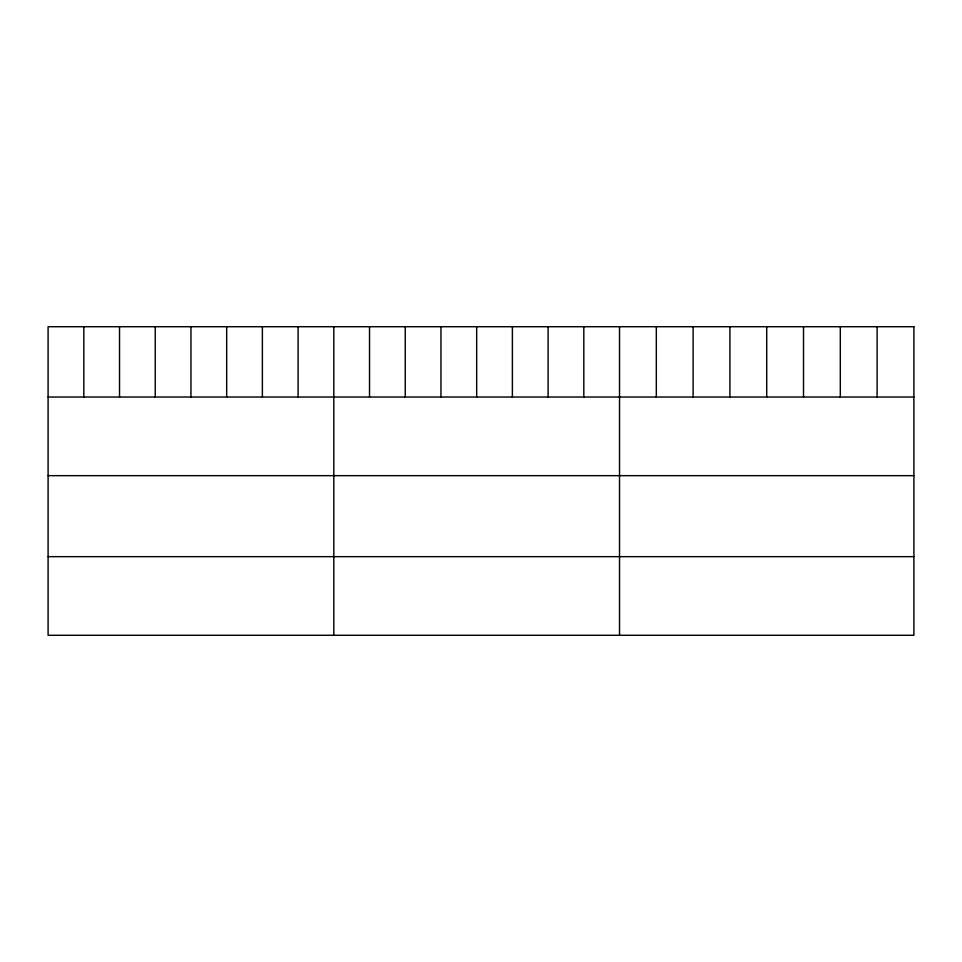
<?xml version="1.0" encoding="UTF-8"?>
<svg xmlns="http://www.w3.org/2000/svg" width="962" height="962" viewBox="0 0 962 962"><rect width="100%" height="100%" fill="white"/><g stroke="black" fill="none" stroke-linecap="round" stroke-linejoin="round"><path stroke-width="1.44" d="M48.1 397.029L913.9 397.029M48.1 475.661L913.9 475.661M48.1 556.661L913.9 556.661M877.103 326.719L877.103 397.029M840.307 326.719L840.307 397.029M803.51 326.719L803.51 397.029M766.714 326.719L766.714 397.029M729.917 326.719L729.917 397.029M693.121 326.719L693.121 397.029M656.324 326.719L656.324 397.029M619.528 326.719L619.528 635.281M583.814 326.719L583.814 397.029M548.099 326.719L548.099 397.029M512.385 326.719L512.385 397.029M476.671 326.719L476.671 397.029M440.957 326.719L440.957 397.029M405.242 326.719L405.242 397.029M369.528 326.719L369.528 397.029M333.814 326.719L333.814 635.281M298.1 326.719L298.1 397.029M262.385 326.719L262.385 397.029M226.671 326.719L226.671 397.029M190.957 326.719L190.957 397.029M155.243 326.719L155.243 397.029M119.528 326.719L119.528 397.029M83.814 326.719L83.814 397.029M913.9 326.719L48.1 326.719L48.1 635.281L913.9 635.281L913.9 326.719"/></g></svg>
